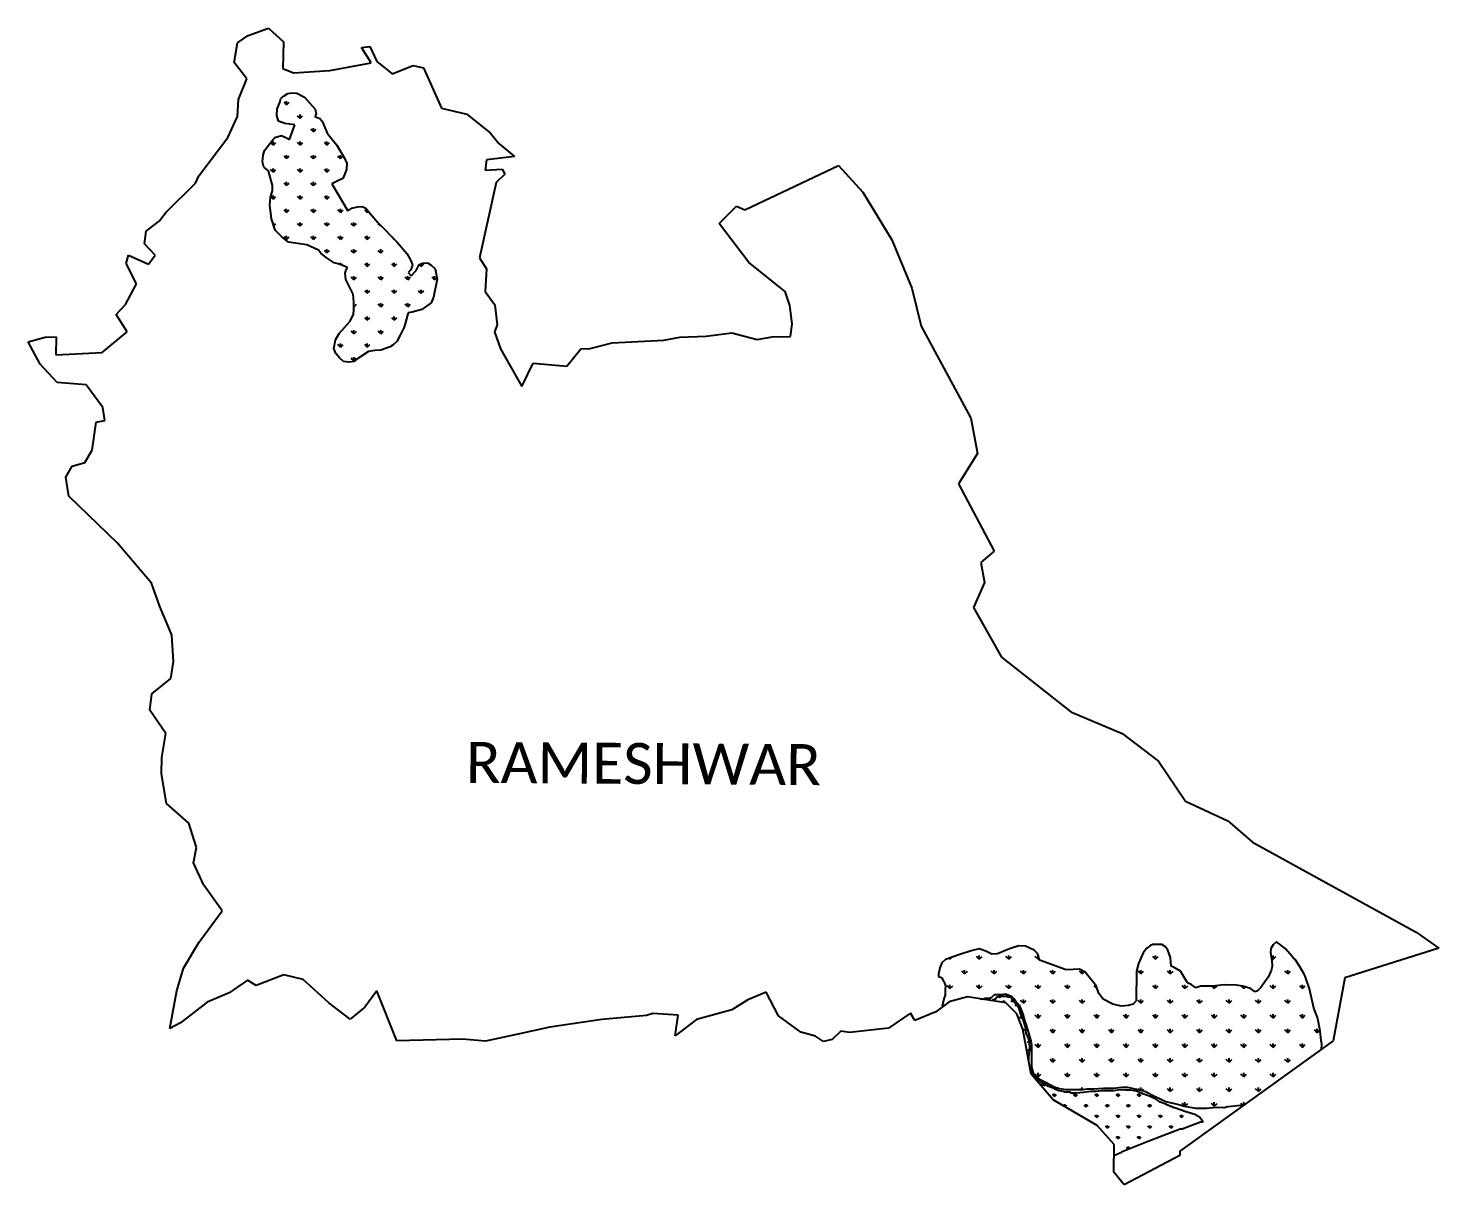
# Model space of a CAD drawing. Header units: metres. Extents: x 319749 to 325959, y 1825850 to 1830940.
import ezdxf

# ---------------------------------------------------------------- set-up
doc = ezdxf.new("R2010")
doc.units = ezdxf.units.M
doc.layers.add('MANGROOVES', color=112, linetype='Continuous')
doc.layers.add('VILLAGE NAME', color=250, linetype='Continuous')
doc.styles.add('MtXpl_Calibri', font='calibri.ttf')

msp = doc.modelspace()

# ---------------------------------------------------------------- linework, layer by layer
at = {"color": 3}
for p, q in [((320717.4, 1830909.1), (320807.1, 1830940.5)), ((320807.1, 1830940.5), (320872.1, 1830880.8)), ((320655.4, 1830789.3), (320669.5, 1830876.6)), ((320669.5, 1830876.6), (320717.4, 1830909.1)), ((320872.1, 1830880.8), (320870, 1830762.6)), ((321216.2, 1830855.2), (321252.7, 1830859.8)), ((321258.6, 1830788.4), (321216.2, 1830855.2)), ((321252.7, 1830859.8), (321284.1, 1830794.7)), ((321284.1, 1830794.7), (321351.4, 1830739.5)), ((320711.9, 1830717.2), (320655.4, 1830789.3)), ((320870, 1830762.6), (320916.4, 1830743.5)), ((320916.4, 1830743.5), (321076.2, 1830754.3)), ((321076.2, 1830754.3), (321258.6, 1830788.4)), ((321351.4, 1830739.5), (321442.8, 1830777.1)), ((321442.8, 1830777.1), (321489.7, 1830765.5)), ((321489.7, 1830765.5), (321568.3, 1830588.2)), ((320674.4, 1830627.2), (320711.9, 1830717.2)), ((320670.2, 1830551.5), (320674.4, 1830627.2)), ((320627.2, 1830459.3), (320670.2, 1830551.5)), ((321568.3, 1830588.2), (321679.4, 1830561.9)), ((321679.4, 1830561.9), (321784.1, 1830478.1)), ((320499.8, 1830290.3), (320627.2, 1830459.3)), ((321784.1, 1830478.1), (321821.2, 1830432.9)), ((321821.2, 1830432.9), (321890, 1830376.3)), ((321766.8, 1830361.2), (321760.7, 1830316.3)), ((321890, 1830376.3), (321766.8, 1830361.2)), ((321760.7, 1830316.3), (321834.7, 1830320)), ((321846.7, 1830298.1), (321809.5, 1830261.8)), ((321834.7, 1830320), (321846.7, 1830298.1)), ((322903.6, 1830141.5), (323316, 1830336)), ((323316, 1830336), (323423.2, 1830219.3)), ((320355, 1830129.8), (320486, 1830258.7)), ((320486, 1830258.7), (320499.8, 1830290.3)), ((321809.5, 1830261.8), (321736.2, 1829929.4)), ((323423.2, 1830219.3), (323551.3, 1830009.2)), ((320324.8, 1830090.7), (320355, 1830129.8)), ((322791.2, 1830081.1), (322867.5, 1830157)), ((322867.5, 1830157), (322903.6, 1830141.5)), ((320260.2, 1829990.8), (320267.4, 1830046.9)), ((320267.4, 1830046.9), (320324.8, 1830090.7)), ((322921.1, 1829909), (322791.2, 1830081.1)), ((320307.1, 1829942.1), (320260.2, 1829990.8)), ((323551.3, 1830009.2), (323638.9, 1829797.1)), ((320179.9, 1829904.9), (320190, 1829942.3)), ((320190, 1829942.3), (320278.1, 1829902.1)), ((320278.1, 1829902.1), (320307.1, 1829942.1)), ((321736.2, 1829929.4), (321766.5, 1829881.3)), ((320225.4, 1829814.9), (320179.9, 1829904.9)), ((321766.5, 1829881.3), (321760.2, 1829782.3)), ((323080.8, 1829781.7), (322921.1, 1829909)), ((320177.4, 1829724.7), (320225.4, 1829814.9)), ((323638.9, 1829797.1), (323679.5, 1829629.5)), ((321760.2, 1829782.3), (321803.6, 1829723.4)), ((323101.8, 1829720), (323080.8, 1829781.7)), ((320136.1, 1829681.1), (320177.4, 1829724.7)), ((320184.6, 1829603.7), (320136.1, 1829681.1)), ((321803.6, 1829723.4), (321813.5, 1829634.3)), ((323112.3, 1829638.8), (323101.8, 1829720)), ((321813.5, 1829634.3), (321801.1, 1829603.8)), ((323104.9, 1829583.8), (323112.3, 1829638.8)), ((323679.5, 1829629.5), (323898.3, 1829224.6)), ((319748.9, 1829559.5), (319823.2, 1829581.1)), ((319802, 1829462.2), (319748.9, 1829559.5)), ((319823.2, 1829581.1), (319871.6, 1829582.1)), ((319871.6, 1829582.1), (319870.2, 1829503.2)), ((320074.8, 1829512.9), (320184.6, 1829603.7)), ((321801.1, 1829603.8), (321828.5, 1829529)), ((322222.7, 1829530.6), (322319.3, 1829555.4)), ((322319.3, 1829555.4), (322546.9, 1829567.9)), ((322546.9, 1829567.9), (322617.4, 1829580.6)), ((322617.4, 1829580.6), (322733.8, 1829585)), ((322733.8, 1829585), (322846.7, 1829600.3)), ((322846.7, 1829600.3), (322958.4, 1829570.5)), ((322958.4, 1829570.5), (323023.3, 1829581.9)), ((323023.3, 1829581.9), (323104.9, 1829583.8)), ((319870.2, 1829503.2), (320074.8, 1829512.9)), ((321828.5, 1829529), (321922.3, 1829363.1)), ((322120.4, 1829452.7), (322181.1, 1829529.2)), ((322181.1, 1829529.2), (322222.7, 1829530.6)), ((319875.7, 1829381.2), (319802, 1829462.2)), ((321922.3, 1829363.1), (321971.3, 1829466.2)), ((321971.3, 1829466.2), (322120.4, 1829452.7)), ((320004.4, 1829371), (319875.7, 1829381.2)), ((320078, 1829271.2), (320004.4, 1829371)), ((320086.6, 1829213.3), (320078, 1829271.2)), ((320029.7, 1829084.1), (320048.1, 1829206.8)), ((320048.1, 1829206.8), (320086.6, 1829213.3)), ((323898.3, 1829224.6), (323928.4, 1829068.4)), ((319998.2, 1829029.4), (320029.7, 1829084.1)), ((323928.4, 1829068.4), (323843.5, 1828934.8)), ((319914.1, 1828964.3), (319942.3, 1829012.5)), ((319942.3, 1829012.5), (319998.2, 1829029.4)), ((319927.1, 1828880.9), (319914.1, 1828964.3)), ((323843.5, 1828934.8), (324000.6, 1828639.2)), ((320142.5, 1828674.3), (319927.1, 1828880.9)), ((320291.7, 1828497.6), (320142.5, 1828674.3)), ((324000.6, 1828639.2), (323943.1, 1828589.4)), ((323943.1, 1828589.4), (323959.2, 1828501.2)), ((320328.1, 1828395.6), (320291.7, 1828497.6)), ((323959.2, 1828501.2), (323909.7, 1828391.4)), ((320360.2, 1828318.8), (320328.1, 1828395.6)), ((323909.7, 1828391.4), (324034, 1828172.4)), ((320381.2, 1828268.9), (320360.2, 1828318.8)), ((320388.6, 1828153.1), (320381.2, 1828268.9)), ((320376.5, 1828077.9), (320388.6, 1828153.1)), ((324034, 1828172.4), (324338.3, 1827931.7)), ((320292.5, 1828011.4), (320376.5, 1828077.9)), ((320283.9, 1827939.7), (320292.5, 1828011.4)), ((320354.9, 1827836.9), (320283.9, 1827939.7)), ((324338.3, 1827931.7), (324564, 1827835.8)), ((320337.7, 1827730.9), (320354.9, 1827836.9)), ((324564, 1827835.8), (324724.3, 1827714.4)), ((320336, 1827659), (320337.7, 1827730.9)), ((324724.3, 1827714.4), (324843.7, 1827539.1)), ((320358, 1827528.1), (320336, 1827659)), ((320455.5, 1827441.1), (320358, 1827528.1)), ((324843.7, 1827539.1), (325029.2, 1827452)), ((320489, 1827334.9), (320455.5, 1827441.1)), ((325029.2, 1827452), (325138.2, 1827357.5)), ((320476.7, 1827267.2), (320489, 1827334.9)), ((325138.2, 1827357.5), (325858.2, 1826961.5)), ((320521.5, 1827169.4), (320476.7, 1827267.2)), ((320602.2, 1827056.1), (320521.5, 1827169.4)), ((320500, 1826916.3), (320602.2, 1827056.1)), ((325858.2, 1826961.5), (325958.5, 1826892.2)), ((320432.9, 1826804.2), (320500, 1826916.3)), ((325958.5, 1826892.2), (325544.2, 1826760.8)), ((320403.2, 1826704), (320432.9, 1826804.2)), ((320874.6, 1826774.8), (320752.4, 1826727.8)), ((320959.7, 1826753.3), (320874.6, 1826774.8)), ((321071.8, 1826650.8), (320959.7, 1826753.3)), ((325544.2, 1826760.8), (325493.8, 1826483.6)), ((320372.1, 1826537.6), (320403.2, 1826704)), ((320633.3, 1826694.3), (320536.7, 1826654.3)), ((320714.7, 1826750.3), (320633.3, 1826694.3)), ((320752.4, 1826727.8), (320714.7, 1826750.3)), ((321283.1, 1826703.7), (321230.3, 1826632)), ((321372.3, 1826483.3), (321283.1, 1826703.7)), ((322997.8, 1826697.3), (322916.6, 1826664.7)), ((323052.2, 1826594.2), (322997.8, 1826697.3)), ((320536.7, 1826654.3), (320419.2, 1826563.4)), ((321166.5, 1826578.7), (321071.8, 1826650.8)), ((321230.3, 1826632), (321166.5, 1826578.7)), ((322916.6, 1826664.7), (322845.7, 1826620.3)), ((323802.5, 1826655.7), (323744.8, 1826611.4)), ((323884.3, 1826677.2), (323802.5, 1826655.7)), ((324053.1, 1826651.1), (323884.3, 1826677.2)), ((324101.5, 1826602.9), (324053.1, 1826651.1)), ((322273.5, 1826577.9), (322044.6, 1826544)), ((322470.8, 1826595.9), (322273.5, 1826577.9)), ((322499.2, 1826604.7), (322470.8, 1826595.9)), ((322610, 1826596.4), (322499.2, 1826604.7)), ((322596.8, 1826505.5), (322610, 1826596.4)), ((322691.3, 1826577), (322596.8, 1826505.5)), ((322845.7, 1826620.3), (322691.3, 1826577)), ((323150, 1826521.3), (323052.2, 1826594.2)), ((323632.9, 1826605.5), (323536.7, 1826539.6)), ((323652, 1826573.3), (323632.9, 1826605.5)), ((323744.8, 1826611.4), (323652, 1826573.3)), ((324127.3, 1826534.6), (324101.5, 1826602.9)), ((320419.2, 1826563.4), (320372.1, 1826537.6)), ((321897.9, 1826511.9), (321761.3, 1826481.9)), ((322044.6, 1826544), (321897.9, 1826511.9)), ((323214.9, 1826504.7), (323150, 1826521.3)), ((323325.7, 1826527), (323288, 1826489.7)), ((323363.8, 1826520.6), (323325.7, 1826527)), ((323536.7, 1826539.6), (323363.8, 1826520.6)), ((324164.7, 1826337.6), (324127.3, 1826534.6)), ((321660.7, 1826490.4), (321372.3, 1826483.3)), ((321761.3, 1826481.9), (321660.7, 1826490.4)), ((323250, 1826480.2), (323214.9, 1826504.7)), ((323288, 1826489.7), (323250, 1826480.2)), ((325493.8, 1826483.6), (324818.6, 1825998.5)), ((324261.5, 1826224.4), (324164.7, 1826337.6)), ((324454.5, 1826111.4), (324261.5, 1826224.4)), ((324529.3, 1826027.9), (324454.5, 1826111.4)), ((324527.9, 1825905.5), (324529.3, 1826027.9)), ((324819.1, 1825979.8), (324572.8, 1825850.2)), ((324818.6, 1825998.5), (324819.1, 1825979.8)), ((324572.8, 1825850.2), (324527.9, 1825905.5))]:
    msp.add_line(p, q, dxfattribs=at)
at = {"layer": 'MANGROOVES'}
for p, q in [((320844.1, 1830586.2), (320855.9, 1830614)), ((320855.9, 1830614), (320861, 1830630.6)), ((320861, 1830630.6), (320874.9, 1830642.9)), ((320874.9, 1830642.9), (320891.2, 1830653.2)), ((320891.2, 1830653.2), (320908.8, 1830655.6)), ((320908.8, 1830655.6), (320930.9, 1830654.9)), ((320930.9, 1830654.9), (320965.3, 1830636.8)), ((320965.3, 1830636.8), (320988.2, 1830610)), ((320988.2, 1830610), (321011.7, 1830584)), ((320843.3, 1830555.7), (320844.1, 1830586.2)), ((320850, 1830531.2), (320843.3, 1830555.7)), ((321016.4, 1830563.1), (321011, 1830552.2)), ((321011, 1830552.2), (321032.5, 1830542.9)), ((321011.7, 1830584), (321016.4, 1830563.1)), ((321032.5, 1830542.9), (321043.6, 1830531.9)), ((320878.9, 1830520.8), (320850, 1830531.2)), ((320922.4, 1830514.9), (320878.9, 1830520.8)), ((320899.7, 1830450.6), (320922.4, 1830514.9)), ((321043.6, 1830531.9), (321065.3, 1830478.1)), ((320788.4, 1830402.9), (320817.7, 1830440.4)), ((320817.7, 1830440.4), (320834.6, 1830459.8)), ((320834.6, 1830459.8), (320863.4, 1830468.2)), ((320863.4, 1830468.2), (320886, 1830457.6)), ((320886, 1830457.6), (320899.7, 1830450.6)), ((321065.3, 1830478.1), (321106.8, 1830425.8)), ((321106.8, 1830425.8), (321141.4, 1830368.8)), ((320780.6, 1830351.7), (320782.9, 1830381.1)), ((320782.9, 1830381.1), (320788.4, 1830402.9)), ((321141.4, 1830368.8), (321150.9, 1830345)), ((320786.5, 1830329.5), (320780.6, 1830351.7)), ((320806.7, 1830312.8), (320786.5, 1830329.5)), ((320824.2, 1830247.7), (320806.7, 1830312.8)), ((321142.6, 1830299.3), (321134.1, 1830279.5)), ((321149.9, 1830319.6), (321142.6, 1830299.3)), ((321150.9, 1830345), (321149.9, 1830319.6)), ((320823.8, 1830224.6), (320824.2, 1830247.7)), ((321112.1, 1830268.3), (321086.1, 1830255.6)), ((321086.1, 1830255.6), (321156.1, 1830137.2)), ((321134.1, 1830279.5), (321112.1, 1830268.3)), ((320812.8, 1830161.4), (320815.4, 1830196.2)), ((320815.4, 1830196.2), (320823.8, 1830224.6)), ((320820.2, 1830102), (320812.8, 1830161.4)), ((321156.1, 1830137.2), (321174.2, 1830148.5)), ((321174.2, 1830148.5), (321197.9, 1830154.4)), ((321197.9, 1830154.4), (321219.3, 1830155.4)), ((321219.3, 1830155.4), (321234.5, 1830149.2)), ((321234.5, 1830149.2), (321246.3, 1830134.1)), ((321246.3, 1830134.1), (321287.6, 1830084.9)), ((320836.4, 1830051.6), (320820.2, 1830102)), ((320865.9, 1830022.5), (320836.4, 1830051.6)), ((321287.6, 1830084.9), (321373.1, 1829999.1)), ((320894.5, 1829999.1), (320865.9, 1830022.5)), ((320975.2, 1829986.5), (320894.5, 1829999.1)), ((321026.4, 1829963.4), (320975.2, 1829986.5)), ((321373.1, 1829999.1), (321415.5, 1829949.2)), ((321036.8, 1829950.4), (321026.4, 1829963.4)), ((321060.2, 1829931.1), (321036.8, 1829950.4)), ((321095.9, 1829908.6), (321060.2, 1829931.1)), ((321415.5, 1829949.2), (321432.8, 1829918.3)), ((321117.2, 1829901.6), (321095.9, 1829908.6)), ((321154.8, 1829886.8), (321117.2, 1829901.6)), ((321143.9, 1829861.7), (321148.8, 1829877.2)), ((321147.7, 1829833.9), (321143.9, 1829861.7)), ((321148.8, 1829877.2), (321154.8, 1829886.8)), ((321433.7, 1829877.4), (321420.9, 1829864.6)), ((321420.9, 1829864.6), (321435, 1829850)), ((321432.8, 1829918.3), (321440.5, 1829897.7)), ((321440.5, 1829897.7), (321433.7, 1829877.4)), ((321435, 1829850), (321456.1, 1829874.7)), ((321456.1, 1829874.7), (321469.8, 1829900.2)), ((321469.8, 1829900.2), (321484.1, 1829907)), ((321484.1, 1829907), (321505.9, 1829908.3)), ((321505.9, 1829908.3), (321522.1, 1829898)), ((321522.1, 1829898), (321540.5, 1829881.6)), ((321540.5, 1829881.6), (321549.6, 1829836.4)), ((321178.7, 1829770.6), (321147.7, 1829833.9)), ((321549.6, 1829836.4), (321533.4, 1829756.3)), ((321182, 1829735.1), (321178.7, 1829770.6)), ((321181.7, 1829703.1), (321182, 1829735.1)), ((321533.4, 1829756.3), (321522.8, 1829731.8)), ((321164.3, 1829650.4), (321180.5, 1829681)), ((321180.5, 1829681), (321181.7, 1829703.1)), ((321421.5, 1829687.2), (321403.4, 1829624)), ((321438.8, 1829690.4), (321421.5, 1829687.2)), ((321482.1, 1829703.2), (321438.8, 1829690.4)), ((321522.8, 1829731.8), (321482.1, 1829703.2)), ((321117.3, 1829597.5), (321164.3, 1829650.4)), ((321403.4, 1829624), (321385.8, 1829589.6)), ((321094.9, 1829530.9), (321102, 1829568.7)), ((321102, 1829568.7), (321117.3, 1829597.5)), ((321356.5, 1829548.9), (321341.7, 1829538.6)), ((321371.6, 1829561.7), (321356.5, 1829548.9)), ((321385.8, 1829589.6), (321371.6, 1829561.7)), ((321102.5, 1829508.4), (321094.9, 1829530.9)), ((321119.7, 1829489.3), (321102.5, 1829508.4)), ((321136.3, 1829473.9), (321119.7, 1829489.3)), ((321199.7, 1829486.8), (321185.9, 1829473.5)), ((321247.1, 1829517.7), (321199.7, 1829486.8)), ((321274.9, 1829522.3), (321247.1, 1829517.7)), ((321301.6, 1829523.9), (321274.9, 1829522.3)), ((321341.7, 1829538.6), (321301.6, 1829523.9)), ((321160.5, 1829470.4), (321136.3, 1829473.9)), ((321185.9, 1829473.5), (321160.5, 1829470.4)), ((323900.4, 1826880.1), (323854.7, 1826865.9)), ((323935.7, 1826888), (323900.4, 1826880.1)), ((323964.8, 1826878.1), (323935.7, 1826888)), ((323990.5, 1826865.9), (323964.8, 1826878.1)), ((324068.2, 1826888.4), (324015.5, 1826867.2)), ((324109.5, 1826902.3), (324068.2, 1826888.4)), ((324139.4, 1826900.2), (324109.5, 1826902.3)), ((324176.7, 1826883), (324139.4, 1826900.2)), ((324193, 1826866.5), (324176.7, 1826883)), ((324673.1, 1826891.6), (324657.2, 1826870.8)), ((324689.2, 1826903.4), (324673.1, 1826891.6)), ((324699.8, 1826907.4), (324689.2, 1826903.4)), ((324738.7, 1826907.5), (324699.8, 1826907.4)), ((324755.8, 1826898), (324738.7, 1826907.5)), ((324766.1, 1826882.2), (324755.8, 1826898)), ((324777.8, 1826850), (324766.1, 1826882.2)), ((325219.5, 1826889.7), (325217.1, 1826872.5)), ((325228.9, 1826906), (325219.5, 1826889.7)), ((325244.2, 1826919.6), (325228.9, 1826906)), ((325262.1, 1826906.6), (325244.2, 1826919.6)), ((325282.2, 1826890.3), (325262.1, 1826906.6)), ((325314.1, 1826853.7), (325282.2, 1826890.3)), ((323771.3, 1826826.9), (323762.5, 1826805.3)), ((323786.7, 1826841.4), (323771.3, 1826826.9)), ((323816.3, 1826852), (323786.7, 1826841.4)), ((323854.7, 1826865.9), (323816.3, 1826852)), ((324015.5, 1826867.2), (323990.5, 1826865.9)), ((324200.6, 1826838.7), (324193, 1826866.5)), ((324318.2, 1826796.6), (324200.6, 1826838.7)), ((324637, 1826823.5), (324628.1, 1826790.6)), ((324646.5, 1826846.9), (324637, 1826823.5)), ((324657.2, 1826870.8), (324646.5, 1826846.9)), ((324780.2, 1826812.8), (324777.8, 1826850)), ((325217.1, 1826872.5), (325223.9, 1826838.1)), ((325223.9, 1826838.1), (325224.8, 1826810.4)), ((325318.1, 1826849.7), (325314.1, 1826853.7)), ((325326.1, 1826841.5), (325318.1, 1826849.7)), ((325346, 1826813.1), (325326.1, 1826841.5)), ((323762.5, 1826805.3), (323755.5, 1826777.4)), ((323755.5, 1826777.4), (323755.8, 1826766.7)), ((323755.8, 1826766.7), (323769.2, 1826762.1)), ((323769.2, 1826762.1), (323777.4, 1826749.6)), ((324348.9, 1826797.8), (324318.2, 1826796.6)), ((324376.2, 1826799.1), (324348.9, 1826797.8)), ((324401.2, 1826785.4), (324376.2, 1826799.1)), ((324449.5, 1826726.2), (324401.2, 1826785.4)), ((324628.1, 1826790.6), (324626.6, 1826659.3)), ((324793.2, 1826807.1), (324780.2, 1826812.8)), ((324821.5, 1826790.4), (324793.2, 1826807.1)), ((324852.2, 1826739.3), (324821.5, 1826790.4)), ((325206.8, 1826764.2), (325175.3, 1826718)), ((325220.9, 1826794), (325206.8, 1826764.2)), ((325224.8, 1826810.4), (325220.9, 1826794)), ((325365.9, 1826776.7), (325346, 1826813.1)), ((325369.8, 1826768.6), (325365.9, 1826776.7)), ((325389.5, 1826712), (325369.8, 1826768.6)), ((323777.4, 1826749.6), (323780.2, 1826743.8)), ((323780.2, 1826743.8), (323781.8, 1826741.4)), ((323781.8, 1826741.4), (323787.2, 1826726)), ((323785, 1826697.1), (323784.9, 1826685)), ((323785.1, 1826705.2), (323785, 1826697.1)), ((323787.2, 1826726), (323785.1, 1826710.6)), ((323785.1, 1826710.6), (323785.1, 1826705.2)), ((324461.9, 1826692.4), (324449.5, 1826726.2)), ((324480.4, 1826666.5), (324461.9, 1826692.4)), ((324867.8, 1826731.7), (324852.2, 1826739.3)), ((324889, 1826717), (324867.8, 1826731.7)), ((324911.1, 1826723.9), (324889, 1826717)), ((324962.9, 1826724.6), (324911.1, 1826723.9)), ((325013.5, 1826730.2), (324962.9, 1826724.6)), ((325066.6, 1826729.4), (325013.5, 1826730.2)), ((325096.1, 1826723.9), (325066.6, 1826729.4)), ((325128.9, 1826713.5), (325096.1, 1826723.9)), ((325150.9, 1826699.5), (325128.9, 1826713.5)), ((325161, 1826703.5), (325150.9, 1826699.5)), ((325175.3, 1826718), (325161, 1826703.5)), ((325409, 1826627.2), (325389.5, 1826712)), ((323776.6, 1826656.9), (323772.4, 1826636.8)), ((323772.4, 1826636.8), (323776.2, 1826635.5)), ((323780.8, 1826673), (323776.6, 1826656.9)), ((323784.9, 1826685), (323780.8, 1826673)), ((323939.3, 1826668.7), (323950, 1826667.5)), ((323950, 1826667.5), (323962.1, 1826671.5)), ((323962.1, 1826671.5), (323982.3, 1826671.3)), ((323982.3, 1826671.3), (323990.4, 1826675.3)), ((323994.3, 1826663.1), (323990.3, 1826660.5)), ((323990.4, 1826675.3), (323994.5, 1826679.3)), ((324006.5, 1826667.1), (323994.3, 1826663.1)), ((323994.5, 1826679.3), (324002.6, 1826687.3)), ((324002.6, 1826687.3), (324014.7, 1826687.2)), ((324010.5, 1826671.1), (324006.5, 1826667.1)), ((324026.7, 1826679), (324010.5, 1826675.1)), ((324010.5, 1826675.1), (324010.5, 1826671.1)), ((324014.7, 1826687.2), (324018.7, 1826687.1)), ((324018.7, 1826687.1), (324034.8, 1826687)), ((324030.7, 1826679), (324026.7, 1826679)), ((324034.8, 1826678.9), (324030.7, 1826679)), ((324034.8, 1826687), (324051, 1826690.9)), ((324046.9, 1826678.8), (324034.8, 1826678.9)), ((324054.9, 1826678.8), (324046.9, 1826678.8)), ((324051, 1826690.9), (324063.1, 1826686.8)), ((324075, 1826674.6), (324054.9, 1826678.8)), ((324063.1, 1826686.8), (324079.1, 1826678.6)), ((324079, 1826670.5), (324075, 1826674.6)), ((324083, 1826662.4), (324079, 1826670.5)), ((324079.1, 1826678.6), (324091.1, 1826666.4)), ((324095, 1826646.2), (324083, 1826662.4)), ((324091.1, 1826666.4), (324103.1, 1826650.1)), ((324110.9, 1826625.9), (324095, 1826646.2)), ((324103.1, 1826650.1), (324107, 1826642)), ((324107, 1826642), (324111.1, 1826642)), ((324111.1, 1826642), (324115, 1826629.9)), ((324115, 1826629.9), (324126.8, 1826601.6)), ((324524.3, 1826645.6), (324480.4, 1826666.5)), ((324560.5, 1826636.3), (324524.3, 1826645.6)), ((324592, 1826639), (324560.5, 1826636.3)), ((324612.6, 1826644.8), (324592, 1826639)), ((324626.6, 1826659.3), (324612.6, 1826644.8)), ((324118.8, 1826601.6), (324110.9, 1826625.9)), ((324130.6, 1826573.3), (324118.8, 1826601.6)), ((324126.8, 1826601.6), (324134.7, 1826573.3)), ((324138.5, 1826545), (324130.6, 1826573.3)), ((324134.7, 1826573.3), (324142.6, 1826553)), ((325424.7, 1826586.7), (325409, 1826627.2)), ((325428.6, 1826566.5), (325424.7, 1826586.7)), ((324142.3, 1826516.8), (324138.5, 1826545)), ((324154.1, 1826492.5), (324142.3, 1826516.8)), ((324142.6, 1826553), (324154.3, 1826512.6)), ((324154.3, 1826512.6), (324162.1, 1826484.3)), ((325436.3, 1826526.1), (325428.6, 1826566.5)), ((325440, 1826485.8), (325436.3, 1826526.1)), ((324153.5, 1826411.8), (324157.8, 1826444.1)), ((324157.9, 1826460.2), (324154.1, 1826492.5)), ((324157.8, 1826444.1), (324157.9, 1826460.2)), ((324162.1, 1826484.3), (324166, 1826464.2)), ((324165.8, 1826444), (324165.7, 1826423.8)), ((324166, 1826464.2), (324165.8, 1826444)), ((325443.9, 1826469.6), (325440, 1826485.8)), ((325441.8, 1826446.2), (325443.9, 1826469.6)), ((324153.3, 1826395.7), (324153.5, 1826411.8)), ((324157.2, 1826375.5), (324153.3, 1826395.7)), ((324165.4, 1826391.6), (324165.2, 1826367.4)), ((324165.7, 1826423.8), (324165.4, 1826391.6)), ((324161.1, 1826355.3), (324157.2, 1826375.5)), ((324169, 1826335.1), (324161.1, 1826355.3)), ((324165.2, 1826367.4), (324173.1, 1826343.1)), ((324189, 1826318.8), (324169, 1826335.1)), ((324173.1, 1826343.1), (324185, 1826326.9)), ((324185, 1826326.9), (324201, 1826314.7)), ((324205, 1826302.6), (324189, 1826318.8)), ((324201, 1826314.7), (324233.2, 1826298.3)), ((324241.1, 1826282.1), (324205, 1826302.6)), ((324233.2, 1826298.3), (324265.3, 1826281.9)), ((324265.2, 1826273.8), (324241.1, 1826282.1)), ((324273.2, 1826269.7), (324265.2, 1826273.8)), ((324265.3, 1826281.9), (324289.4, 1826273.6)), ((324281.3, 1826265.6), (324273.2, 1826269.7)), ((324305.4, 1826261.4), (324281.3, 1826265.6)), ((324289.4, 1826273.6), (324317.6, 1826269.4)), ((324313.4, 1826257.3), (324305.4, 1826261.4)), ((324333.6, 1826257.1), (324313.4, 1826257.3)), ((324317.6, 1826269.4), (324337.7, 1826269.2)), ((324341.6, 1826253), (324333.6, 1826257.1)), ((324337.7, 1826269.2), (324349.8, 1826269.1)), ((324349.8, 1826269.1), (324361.9, 1826269)), ((324394.1, 1826256.6), (324361.8, 1826252.9)), ((324361.9, 1826269), (324374, 1826268.9)), ((324374, 1826268.9), (324382.1, 1826268.8)), ((324382.1, 1826268.8), (324410.3, 1826272.6)), ((324426.3, 1826260.4), (324394.1, 1826256.6)), ((324410.3, 1826272.6), (324418.4, 1826272.6)), ((324418.4, 1826272.6), (324438.5, 1826272.4)), ((324450.5, 1826260.2), (324426.3, 1826260.4)), ((324438.5, 1826272.4), (324482.9, 1826276)), ((324470.7, 1826264.1), (324450.5, 1826260.2)), ((324494.9, 1826263.9), (324470.7, 1826264.1)), ((324482.9, 1826276), (324527.2, 1826275.7)), ((324527.1, 1826263.6), (324494.9, 1826263.9)), ((324555.4, 1826267.4), (324527.1, 1826263.6)), ((324527.2, 1826275.7), (324563.6, 1826279.4)), ((324579.6, 1826267.2), (324555.4, 1826267.4)), ((324563.6, 1826279.4), (324587.7, 1826279.2)), ((324599.7, 1826267), (324579.6, 1826267.2)), ((324587.7, 1826279.2), (324628, 1826270.8)), ((324627.9, 1826262.7), (324599.7, 1826267)), ((324644, 1826254.5), (324627.9, 1826262.7)), ((324628, 1826270.8), (324664.2, 1826262.4)), ((324664.2, 1826262.4), (324712.4, 1826237.9)), ((324345.6, 1826253), (324341.6, 1826253)), ((324361.8, 1826252.9), (324345.6, 1826253)), ((324648, 1826254.5), (324644, 1826254.5)), ((324656, 1826250.4), (324648, 1826254.5)), ((324688.2, 1826238.1), (324656, 1826250.4)), ((324716.3, 1826225.7), (324688.2, 1826238.1)), ((324712.4, 1826237.9), (324756.5, 1826217.3)), ((324732.3, 1826213.5), (324716.3, 1826225.7)), ((324756.4, 1826205.2), (324732.3, 1826213.5)), ((324764.5, 1826201.1), (324756.4, 1826205.2)), ((324756.5, 1826217.3), (324768.6, 1826213.2)), ((324784.5, 1826192.9), (324764.5, 1826201.1)), ((324768.6, 1826213.2), (324788.7, 1826209)), ((324788.7, 1826209), (324824.9, 1826200.6)), ((324824.9, 1826200.6), (324837, 1826196.5)), ((324837, 1826196.5), (324889.3, 1826188)), ((325014.3, 1826191), (325030.5, 1826194.9)), ((325030.5, 1826194.9), (325101.5, 1826201.8)), ((324792.6, 1826188.8), (324784.5, 1826192.9)), ((324796.6, 1826188.8), (324792.6, 1826188.8)), ((324840.8, 1826172.3), (324796.6, 1826188.8)), ((324885, 1826159.8), (324840.8, 1826172.3)), ((324905.1, 1826147.5), (324885, 1826159.8)), ((324889.3, 1826188), (324937.7, 1826187.6)), ((324921.1, 1826127.3), (324905.1, 1826147.5)), ((324937.7, 1826187.6), (324978, 1826191.3)), ((324978, 1826191.3), (325010.3, 1826191)), ((325010.3, 1826191), (325014.3, 1826191)), ((324674.4, 1826040.6), (324820, 1826095.8)), ((324820, 1826095.8), (324828.1, 1826095.8)), ((324828.1, 1826095.8), (324909, 1826127.4)), ((324909, 1826127.4), (324921.1, 1826127.3)), ((324565.2, 1825997.2), (324674.4, 1826040.6)), ((324528.7, 1825979.8), (324561.2, 1825993.2)), ((324561.2, 1825993.2), (324565.2, 1825997.2))]:
    msp.add_line(p, q, dxfattribs=at)
at = {"layer": 'MANGROOVES', "linetype": 'Continuous'}
for p, q in [((320886.1, 1830603.7), (320875, 1830614.8)), ((320886.1, 1830603.7), (320886.1, 1830619.4)), ((320886.1, 1830603.7), (320897.2, 1830614.8)), ((320945.4, 1830544.4), (320934.3, 1830555.5)), ((320945.4, 1830544.4), (320945.4, 1830560.1)), ((320945.4, 1830544.4), (320956.5, 1830555.5)), ((321004.6, 1830485.1), (320993.5, 1830496.2)), ((321004.6, 1830485.1), (321004.6, 1830500.8)), ((321004.6, 1830485.1), (321015.8, 1830496.2)), ((320826.8, 1830425.8), (320815.7, 1830437)), ((320826.8, 1830425.8), (320826.8, 1830441.6)), ((320826.8, 1830425.8), (320837.9, 1830437)), ((320945.4, 1830425.8), (320934.3, 1830437)), ((320945.4, 1830425.8), (320945.4, 1830441.6)), ((320945.4, 1830425.8), (320956.5, 1830437)), ((321063.9, 1830425.8), (321052.8, 1830437)), ((321063.9, 1830425.8), (321063.9, 1830441.6)), ((321063.9, 1830425.8), (321075, 1830437)), ((320886.1, 1830366.6), (320875, 1830377.7)), ((320886.1, 1830366.6), (320886.1, 1830382.3)), ((320886.1, 1830366.6), (320897.2, 1830377.7)), ((321004.6, 1830366.6), (320993.5, 1830377.7)), ((321004.6, 1830366.6), (321004.6, 1830382.3)), ((321004.6, 1830366.6), (321015.8, 1830377.7)), ((321123.2, 1830366.6), (321112.1, 1830377.7)), ((321123.2, 1830366.6), (321123.2, 1830382.3)), ((321123.2, 1830366.6), (321134.3, 1830377.7)), ((320826.8, 1830307.3), (320815.7, 1830318.4)), ((320826.8, 1830307.3), (320826.8, 1830323)), ((320826.8, 1830307.3), (320837.9, 1830318.4)), ((320945.4, 1830307.3), (320934.3, 1830318.4)), ((320945.4, 1830307.3), (320945.4, 1830323)), ((320945.4, 1830307.3), (320956.5, 1830318.4)), ((321063.9, 1830307.3), (321052.8, 1830318.4)), ((321063.9, 1830307.3), (321063.9, 1830323)), ((321063.9, 1830307.3), (321075, 1830318.4)), ((320886.1, 1830248), (320875, 1830259.2)), ((320886.1, 1830248), (320886.1, 1830263.8)), ((320886.1, 1830248), (320897.2, 1830259.2)), ((321004.6, 1830248), (320993.5, 1830259.2)), ((321004.6, 1830248), (321004.6, 1830263.8)), ((321004.6, 1830248), (321015.8, 1830259.2)), ((320826.8, 1830188.8), (320816.3, 1830199.3)), ((320826.8, 1830188.8), (320826.8, 1830204.5)), ((320826.8, 1830188.8), (320837.9, 1830199.9)), ((320945.4, 1830188.8), (320934.3, 1830199.9)), ((320945.4, 1830188.8), (320945.4, 1830204.5)), ((320945.4, 1830188.8), (320956.5, 1830199.9)), ((321063.9, 1830188.8), (321052.8, 1830199.9)), ((321063.9, 1830188.8), (321063.9, 1830204.5)), ((321063.9, 1830188.8), (321075, 1830199.9)), ((320886.1, 1830129.5), (320875, 1830140.6)), ((320886.1, 1830129.5), (320886.1, 1830145.2)), ((320886.1, 1830129.5), (320897.2, 1830140.6)), ((321004.6, 1830129.5), (320993.5, 1830140.6)), ((321004.6, 1830129.5), (321004.6, 1830145.2)), ((321004.6, 1830129.5), (321015.8, 1830140.6)), ((321123.2, 1830129.5), (321112.1, 1830140.6)), ((321123.2, 1830129.5), (321123.2, 1830145.2)), ((321123.2, 1830129.5), (321134.3, 1830140.6)), ((321241.7, 1830129.5), (321230.6, 1830140.6)), ((321241.7, 1830129.5), (321241.7, 1830140)), ((321241.7, 1830129.5), (321246.3, 1830134.1)), ((320826.8, 1830081.4), (320826.8, 1830085.9)), ((320829.5, 1830072.9), (320837.9, 1830081.3)), ((320945.4, 1830070.2), (320934.3, 1830081.3)), ((320945.4, 1830070.2), (320945.4, 1830085.9)), ((320945.4, 1830070.2), (320956.5, 1830081.3)), ((321063.9, 1830070.2), (321052.8, 1830081.3)), ((321063.9, 1830070.2), (321063.9, 1830085.9)), ((321063.9, 1830070.2), (321075, 1830081.3)), ((321182.5, 1830070.2), (321171.3, 1830081.3)), ((321182.5, 1830070.2), (321182.5, 1830085.9)), ((321182.5, 1830070.2), (321193.6, 1830081.3)), ((321301, 1830070.2), (321289.9, 1830081.3)), ((321301, 1830070.2), (321301, 1830071.5)), ((321301, 1830070.2), (321301.6, 1830070.8)), ((320886.1, 1830011), (320875, 1830022.1)), ((320886.1, 1830011), (320886.1, 1830026.7)), ((320886.1, 1830011), (320897.2, 1830022.1)), ((321004.6, 1830011), (320993.5, 1830022.1)), ((321004.6, 1830011), (321004.6, 1830026.7)), ((321004.6, 1830011), (321015.8, 1830022.1)), ((321123.2, 1830011), (321112.1, 1830022.1)), ((321123.2, 1830011), (321123.2, 1830026.7)), ((321123.2, 1830011), (321134.3, 1830022.1)), ((321241.7, 1830011), (321230.6, 1830022.1)), ((321241.7, 1830011), (321241.7, 1830026.7)), ((321241.7, 1830011), (321252.8, 1830022.1)), ((321360.3, 1830011), (321349.1, 1830022.1)), ((321360.3, 1830011), (321360.3, 1830012)), ((321360.3, 1830011), (321360.8, 1830011.5)), ((321063.9, 1829951.7), (321052.8, 1829962.8)), ((321063.9, 1829951.7), (321063.9, 1829967.4)), ((321063.9, 1829951.7), (321075, 1829962.8)), ((321182.5, 1829951.7), (321171.3, 1829962.8)), ((321182.5, 1829951.7), (321182.5, 1829967.4)), ((321182.5, 1829951.7), (321193.6, 1829962.8)), ((321301, 1829951.7), (321289.9, 1829962.8)), ((321301, 1829951.7), (321301, 1829967.4)), ((321301, 1829951.7), (321312.1, 1829962.8)), ((321112.5, 1829903.2), (321112.1, 1829903.5)), ((321123.2, 1829899.2), (321123.2, 1829908.1)), ((321128.1, 1829897.3), (321134.3, 1829903.5)), ((321241.7, 1829892.4), (321230.6, 1829903.5)), ((321241.7, 1829892.4), (321241.7, 1829908.1)), ((321241.7, 1829892.4), (321252.8, 1829903.5)), ((321360.3, 1829892.4), (321349.1, 1829903.5)), ((321360.3, 1829892.4), (321360.3, 1829908.1)), ((321360.3, 1829892.4), (321371.4, 1829903.5)), ((321478.8, 1829892.4), (321470.6, 1829900.6)), ((321478.8, 1829892.4), (321478.8, 1829904.5)), ((321478.8, 1829892.4), (321489.9, 1829903.5)), ((321182.5, 1829833.2), (321171.3, 1829844.3)), ((321182.5, 1829833.2), (321182.5, 1829848.9)), ((321182.5, 1829833.2), (321193.6, 1829844.3)), ((321301, 1829833.2), (321289.9, 1829844.3)), ((321301, 1829833.2), (321301, 1829848.9)), ((321301, 1829833.2), (321312.1, 1829844.3)), ((321419.5, 1829833.2), (321408.4, 1829844.3)), ((321419.5, 1829833.2), (321419.5, 1829848.9)), ((321419.5, 1829833.2), (321430.6, 1829844.3)), ((321538.1, 1829833.2), (321527, 1829844.3)), ((321538.1, 1829833.2), (321538.1, 1829848.9)), ((321538.1, 1829833.2), (321548.2, 1829843.3)), ((321241.7, 1829773.9), (321230.6, 1829785)), ((321241.7, 1829773.9), (321241.7, 1829789.6)), ((321241.7, 1829773.9), (321252.8, 1829785)), ((321360.3, 1829773.9), (321349.1, 1829785)), ((321360.3, 1829773.9), (321360.3, 1829789.6)), ((321360.3, 1829773.9), (321371.4, 1829785)), ((321478.8, 1829773.9), (321467.7, 1829785)), ((321478.8, 1829773.9), (321478.8, 1829789.6)), ((321478.8, 1829773.9), (321489.9, 1829785)), ((321182.5, 1829714.6), (321181.8, 1829715.2)), ((321182.5, 1829714.6), (321182.5, 1829730.3)), ((321182.5, 1829714.6), (321193.6, 1829725.7)), ((321301, 1829714.6), (321289.9, 1829725.7)), ((321301, 1829714.6), (321301, 1829730.3)), ((321301, 1829714.6), (321312.1, 1829725.7)), ((321419.5, 1829714.6), (321408.4, 1829725.7)), ((321419.5, 1829714.6), (321419.5, 1829730.3)), ((321419.5, 1829714.6), (321430.6, 1829725.7)), ((321182.5, 1829596.1), (321182.5, 1829611.8)), ((321241.7, 1829655.3), (321230.6, 1829666.5)), ((321241.7, 1829655.3), (321241.7, 1829671.1)), ((321241.7, 1829655.3), (321252.8, 1829666.5)), ((321301, 1829596.1), (321301, 1829611.8)), ((321360.3, 1829655.3), (321349.1, 1829666.5)), ((321360.3, 1829655.3), (321360.3, 1829671.1)), ((321360.3, 1829655.3), (321371.4, 1829666.5)), ((321123.2, 1829536.8), (321112.1, 1829547.9)), ((321123.2, 1829536.8), (321123.2, 1829552.5)), ((321123.2, 1829536.8), (321134.3, 1829547.9)), ((321182.5, 1829596.1), (321171.3, 1829607.2)), ((321182.5, 1829596.1), (321193.6, 1829607.2)), ((321241.7, 1829536.8), (321230.6, 1829547.9)), ((321241.7, 1829536.8), (321241.7, 1829552.5)), ((321241.7, 1829536.8), (321252.8, 1829547.9)), ((321301, 1829596.1), (321289.9, 1829607.2)), ((321301, 1829596.1), (321312.1, 1829607.2)), ((321351.6, 1829545.5), (321349.1, 1829547.9)), ((321360.3, 1829552.1), (321360.3, 1829552.5)), ((321182.5, 1829477.5), (321171.3, 1829488.6)), ((321182.5, 1829477.5), (321182.5, 1829493.2)), ((321182.5, 1829477.5), (321193.6, 1829488.6)), ((323806.5, 1826842.7), (323802.3, 1826847)), ((323806.5, 1826842.7), (323815.4, 1826851.7)), ((323806.5, 1826842.7), (323806.5, 1826848.5)), ((323935.8, 1826842.7), (323923.7, 1826854.8)), ((323935.8, 1826842.7), (323935.8, 1826859.9)), ((323935.8, 1826842.7), (323947.9, 1826854.8)), ((324065.1, 1826842.7), (324053, 1826854.8)), ((324065.1, 1826842.7), (324065.1, 1826859.9)), ((324065.1, 1826842.7), (324077.2, 1826854.8)), ((324194.4, 1826842.7), (324182.3, 1826854.8)), ((324194.4, 1826842.7), (324194.4, 1826859.9)), ((324194.4, 1826842.7), (324198.4, 1826846.7)), ((324711.7, 1826842.7), (324699.6, 1826854.8)), ((324711.7, 1826842.7), (324711.7, 1826859.9)), ((324711.7, 1826842.7), (324723.8, 1826854.8)), ((325229, 1826842.7), (325221.5, 1826850.2)), ((325229, 1826842.7), (325229, 1826859.9)), ((325229, 1826842.7), (325241.1, 1826854.8)), ((323871.1, 1826778.1), (323859, 1826790.2)), ((323871.1, 1826778.1), (323871.1, 1826795.2)), ((323871.1, 1826778.1), (323883.3, 1826790.2)), ((324000.5, 1826778.1), (323988.3, 1826790.2)), ((324000.5, 1826778.1), (324000.5, 1826795.2)), ((324000.5, 1826778.1), (324012.6, 1826790.2)), ((324129.8, 1826778.1), (324117.6, 1826790.2)), ((324129.8, 1826778.1), (324129.8, 1826795.2)), ((324129.8, 1826778.1), (324141.9, 1826790.2)), ((324259.1, 1826778.1), (324247, 1826790.2)), ((324259.1, 1826778.1), (324259.1, 1826795.2)), ((324259.1, 1826778.1), (324271.2, 1826790.2)), ((324388.4, 1826778.1), (324376.3, 1826790.2)), ((324388.4, 1826778.1), (324388.4, 1826792.4)), ((324388.4, 1826778.1), (324397.7, 1826787.3)), ((324647, 1826778.1), (324634.9, 1826790.2)), ((324647, 1826778.1), (324647, 1826795.2)), ((324647, 1826778.1), (324659.2, 1826790.2)), ((324776.4, 1826778.1), (324764.2, 1826790.2)), ((324776.4, 1826778.1), (324776.4, 1826795.2)), ((324776.4, 1826778.1), (324788.5, 1826790.2)), ((325293.6, 1826778.1), (325281.5, 1826790.2)), ((325293.6, 1826778.1), (325293.6, 1826795.2)), ((325293.6, 1826778.1), (325305.7, 1826790.2)), ((323806.5, 1826713.4), (323794.4, 1826725.5)), ((323806.5, 1826713.4), (323806.5, 1826730.6)), ((323806.5, 1826713.4), (323818.6, 1826725.5)), ((323935.8, 1826713.4), (323923.7, 1826725.5)), ((323935.8, 1826713.4), (323935.8, 1826730.6)), ((323935.8, 1826713.4), (323947.9, 1826725.5)), ((324065.1, 1826713.4), (324053, 1826725.5)), ((324065.1, 1826713.4), (324065.1, 1826730.6)), ((324065.1, 1826713.4), (324077.2, 1826725.5)), ((324194.4, 1826713.4), (324182.3, 1826725.5)), ((324194.4, 1826713.4), (324194.4, 1826730.6)), ((324194.4, 1826713.4), (324206.6, 1826725.5)), ((324323.7, 1826713.4), (324311.6, 1826725.5)), ((324323.7, 1826713.4), (324323.7, 1826730.6)), ((324323.7, 1826713.4), (324335.9, 1826725.5)), ((324453.1, 1826713.4), (324440.9, 1826725.5)), ((324453.1, 1826713.4), (324453.1, 1826716.4)), ((324453.1, 1826713.4), (324453.9, 1826714.2)), ((324711.7, 1826713.4), (324699.6, 1826725.5)), ((324711.7, 1826713.4), (324711.7, 1826730.6)), ((324711.7, 1826713.4), (324723.8, 1826725.5)), ((324841, 1826713.4), (324828.9, 1826725.5)), ((324841, 1826713.4), (324841, 1826730.6)), ((324841, 1826713.4), (324853.1, 1826725.5)), ((324970.3, 1826713.4), (324959.2, 1826724.6)), ((324970.3, 1826713.4), (324982.4, 1826725.5)), ((324970.3, 1826713.4), (324970.3, 1826725.4)), ((325099.6, 1826713.4), (325087.6, 1826725.5)), ((325099.6, 1826713.4), (325099.6, 1826722.8)), ((325099.6, 1826713.4), (325106.7, 1826720.5)), ((325229, 1826713.4), (325216.8, 1826725.5)), ((325229, 1826713.4), (325229, 1826730.6)), ((325229, 1826713.4), (325241.1, 1826725.5)), ((325358.3, 1826713.4), (325346.1, 1826725.5)), ((325358.3, 1826713.4), (325358.3, 1826730.6)), ((325358.3, 1826713.4), (325370.4, 1826725.5)), ((324005, 1826658.5), (324004.3, 1826659.3)), ((324007.6, 1826658.1), (324007.6, 1826660.7)), ((324009.6, 1826657.8), (324011, 1826659.3)), ((324025.6, 1826673.9), (324022.2, 1826677.3)), ((324025.6, 1826673.9), (324025.6, 1826678.7)), ((324025.6, 1826673.9), (324029, 1826677.3)), ((324043.6, 1826655.9), (324040.2, 1826659.3)), ((324043.6, 1826655.9), (324043.6, 1826660.7)), ((324043.6, 1826655.9), (324046.9, 1826659.3)), ((324061.5, 1826673.9), (324058.2, 1826677.3)), ((324061.5, 1826673.9), (324061.5, 1826677.4)), ((324061.5, 1826673.9), (324064.4, 1826676.8)), ((324063.9, 1826640.4), (324064.9, 1826641.3)), ((324079.5, 1826655.9), (324076.1, 1826659.3)), ((324079.5, 1826655.9), (324079.5, 1826660.7)), ((324079.5, 1826655.9), (324082.9, 1826659.3)), ((324097.4, 1826638), (324094.1, 1826641.3)), ((324097.4, 1826638), (324097.4, 1826642.7)), ((324097.4, 1826638), (324099.7, 1826640.2)), ((324129.8, 1826648.8), (324117.6, 1826660.9)), ((324129.8, 1826648.8), (324129.8, 1826665.9)), ((324129.8, 1826648.8), (324141.9, 1826660.9)), ((324259.1, 1826648.8), (324247, 1826660.9)), ((324259.1, 1826648.8), (324259.1, 1826665.9)), ((324259.1, 1826648.8), (324271.2, 1826660.9)), ((324388.4, 1826648.8), (324376.3, 1826660.9)), ((324388.4, 1826648.8), (324388.4, 1826665.9)), ((324388.4, 1826648.8), (324400.5, 1826660.9)), ((324647, 1826648.8), (324634.9, 1826660.9)), ((324647, 1826648.8), (324647, 1826665.9)), ((324647, 1826648.8), (324659.2, 1826660.9)), ((324776.4, 1826648.8), (324764.2, 1826660.9)), ((324776.4, 1826648.8), (324776.4, 1826665.9)), ((324776.4, 1826648.8), (324788.5, 1826660.9)), ((324905.7, 1826648.8), (324893.5, 1826660.9)), ((324905.7, 1826648.8), (324905.7, 1826665.9)), ((324905.7, 1826648.8), (324917.8, 1826660.9)), ((325035, 1826648.8), (325022.9, 1826660.9)), ((325035, 1826648.8), (325035, 1826665.9)), ((325035, 1826648.8), (325047.1, 1826660.9)), ((325164.3, 1826648.8), (325152.2, 1826660.9)), ((325164.3, 1826648.8), (325164.3, 1826665.9)), ((325164.3, 1826648.8), (325176.4, 1826660.9)), ((325293.6, 1826648.8), (325281.5, 1826660.9)), ((325293.6, 1826648.8), (325293.6, 1826665.9)), ((325293.6, 1826648.8), (325305.7, 1826660.9)), ((324081.9, 1826622.4), (324082.9, 1826623.4)), ((324099.9, 1826604.5), (324100.8, 1826605.4)), ((324115.4, 1826584.1), (324112, 1826587.5)), ((324115.4, 1826584.1), (324115.4, 1826588.9)), ((324115.4, 1826584.1), (324118.8, 1826587.5)), ((324132.3, 1826567.2), (324130, 1826569.5)), ((324194.4, 1826584.1), (324182.3, 1826596.2)), ((324194.4, 1826584.1), (324194.4, 1826601.2)), ((324194.4, 1826584.1), (324206.6, 1826596.2)), ((324323.7, 1826584.1), (324311.6, 1826596.2)), ((324323.7, 1826584.1), (324323.7, 1826601.2)), ((324323.7, 1826584.1), (324335.9, 1826596.2)), ((324453.1, 1826584.1), (324440.9, 1826596.2)), ((324453.1, 1826584.1), (324453.1, 1826601.2)), ((324453.1, 1826584.1), (324465.2, 1826596.2)), ((324582.4, 1826584.1), (324570.3, 1826596.2)), ((324582.4, 1826584.1), (324582.4, 1826601.2)), ((324582.4, 1826584.1), (324594.5, 1826596.2)), ((324711.7, 1826584.1), (324699.6, 1826596.2)), ((324711.7, 1826584.1), (324711.7, 1826601.2)), ((324711.7, 1826584.1), (324723.8, 1826596.2)), ((324841, 1826584.1), (324828.9, 1826596.2)), ((324841, 1826584.1), (324841, 1826601.2)), ((324841, 1826584.1), (324853.1, 1826596.2)), ((324970.3, 1826584.1), (324958.2, 1826596.2)), ((324970.3, 1826584.1), (324970.3, 1826601.2)), ((324970.3, 1826584.1), (324982.4, 1826596.2)), ((325099.6, 1826584.1), (325087.5, 1826596.2)), ((325099.6, 1826584.1), (325099.6, 1826601.2)), ((325099.6, 1826584.1), (325111.8, 1826596.2)), ((325229, 1826584.1), (325216.8, 1826596.2)), ((325229, 1826584.1), (325229, 1826601.2)), ((325229, 1826584.1), (325241.1, 1826596.2)), ((325358.3, 1826584.1), (325346.1, 1826596.2)), ((325358.3, 1826584.1), (325358.3, 1826601.2)), ((325358.3, 1826584.1), (325370.4, 1826596.2)), ((324133.4, 1826530.2), (324130, 1826533.6)), ((324133.4, 1826530.2), (324133.4, 1826535)), ((324133.4, 1826530.2), (324136.7, 1826533.6)), ((324259.1, 1826519.4), (324247, 1826531.6)), ((324259.1, 1826519.4), (324259.1, 1826536.6)), ((324259.1, 1826519.4), (324271.2, 1826531.6)), ((324388.4, 1826519.4), (324376.3, 1826531.6)), ((324388.4, 1826519.4), (324388.4, 1826536.6)), ((324388.4, 1826519.4), (324400.5, 1826531.6)), ((324517.7, 1826519.4), (324505.6, 1826531.6)), ((324517.7, 1826519.4), (324517.7, 1826536.6)), ((324517.7, 1826519.4), (324529.8, 1826531.6)), ((324647, 1826519.4), (324634.9, 1826531.6)), ((324647, 1826519.4), (324647, 1826536.6)), ((324647, 1826519.4), (324659.2, 1826531.6)), ((324776.4, 1826519.4), (324764.2, 1826531.6)), ((324776.4, 1826519.4), (324776.4, 1826536.6)), ((324776.4, 1826519.4), (324788.5, 1826531.6)), ((324905.7, 1826519.4), (324893.5, 1826531.6)), ((324905.7, 1826519.4), (324905.7, 1826536.6)), ((324905.7, 1826519.4), (324917.8, 1826531.6)), ((325035, 1826519.4), (325022.9, 1826531.6)), ((325035, 1826519.4), (325035, 1826536.6)), ((325035, 1826519.4), (325047.1, 1826531.6)), ((325164.3, 1826519.4), (325152.2, 1826531.6)), ((325164.3, 1826519.4), (325164.3, 1826536.6)), ((325164.3, 1826519.4), (325176.4, 1826531.6)), ((325293.6, 1826519.4), (325281.5, 1826531.6)), ((325293.6, 1826519.4), (325293.6, 1826536.6)), ((325293.6, 1826519.4), (325305.7, 1826531.6)), ((325422.9, 1826519.4), (325410.8, 1826531.6)), ((325422.9, 1826519.4), (325422.9, 1826536.6)), ((325422.9, 1826519.4), (325435.1, 1826531.6)), ((324134.7, 1826495.6), (324136.7, 1826497.7)), ((324151.3, 1826476.3), (324148, 1826479.7)), ((324151.3, 1826440.4), (324148, 1826443.8)), ((324151.3, 1826476.3), (324151.3, 1826481.1)), ((324151.3, 1826476.3), (324154.7, 1826479.7)), ((324151.3, 1826440.4), (324151.3, 1826445.2)), ((324151.3, 1826440.4), (324154.7, 1826443.8)), ((324194.4, 1826454.8), (324182.3, 1826466.9)), ((324194.4, 1826454.8), (324194.4, 1826471.9)), ((324194.4, 1826454.8), (324206.6, 1826466.9)), ((324323.7, 1826454.8), (324311.6, 1826466.9)), ((324323.7, 1826454.8), (324323.7, 1826471.9)), ((324323.7, 1826454.8), (324335.9, 1826466.9)), ((324453.1, 1826454.8), (324440.9, 1826466.9)), ((324453.1, 1826454.8), (324453.1, 1826471.9)), ((324453.1, 1826454.8), (324465.2, 1826466.9)), ((324582.4, 1826454.8), (324570.3, 1826466.9)), ((324582.4, 1826454.8), (324582.4, 1826471.9)), ((324582.4, 1826454.8), (324594.5, 1826466.9)), ((324711.7, 1826454.8), (324699.6, 1826466.9)), ((324711.7, 1826454.8), (324711.7, 1826471.9)), ((324711.7, 1826454.8), (324723.8, 1826466.9)), ((324841, 1826454.8), (324828.9, 1826466.9)), ((324841, 1826454.8), (324841, 1826471.9)), ((324841, 1826454.8), (324853.1, 1826466.9)), ((324970.3, 1826454.8), (324958.2, 1826466.9)), ((324970.3, 1826454.8), (324970.3, 1826471.9)), ((324970.3, 1826454.8), (324982.4, 1826466.9)), ((325099.6, 1826454.8), (325087.5, 1826466.9)), ((325099.6, 1826454.8), (325099.6, 1826471.9)), ((325099.6, 1826454.8), (325111.8, 1826466.9)), ((325229, 1826454.8), (325216.8, 1826466.9)), ((325229, 1826454.8), (325229, 1826471.9)), ((325229, 1826454.8), (325241.1, 1826466.9)), ((325358.3, 1826454.8), (325346.1, 1826466.9)), ((325358.3, 1826454.8), (325358.3, 1826471.9)), ((325358.3, 1826454.8), (325370.4, 1826466.9)), ((324151.3, 1826408), (324151.3, 1826409.3)), ((324151.9, 1826405.1), (324153.4, 1826406.6)), ((324259.1, 1826390.1), (324247, 1826402.2)), ((324259.1, 1826390.1), (324259.1, 1826407.3)), ((324259.1, 1826390.1), (324271.2, 1826402.2)), ((324388.4, 1826390.1), (324376.3, 1826402.2)), ((324388.4, 1826390.1), (324388.4, 1826407.3)), ((324388.4, 1826390.1), (324400.5, 1826402.2)), ((324517.7, 1826390.1), (324505.6, 1826402.2)), ((324517.7, 1826390.1), (324517.7, 1826407.3)), ((324517.7, 1826390.1), (324529.8, 1826402.2)), ((324647, 1826390.1), (324634.9, 1826402.2)), ((324647, 1826390.1), (324647, 1826407.3)), ((324647, 1826390.1), (324659.2, 1826402.2)), ((324776.4, 1826390.1), (324764.2, 1826402.2)), ((324776.4, 1826390.1), (324776.4, 1826407.3)), ((324776.4, 1826390.1), (324788.5, 1826402.2)), ((324905.7, 1826390.1), (324893.5, 1826402.2)), ((324905.7, 1826390.1), (324905.7, 1826407.3)), ((324905.7, 1826390.1), (324917.8, 1826402.2)), ((325035, 1826390.1), (325022.9, 1826402.2)), ((325035, 1826390.1), (325035, 1826407.3)), ((325035, 1826390.1), (325047.1, 1826402.2)), ((325164.3, 1826390.1), (325152.2, 1826402.2)), ((325164.3, 1826390.1), (325164.3, 1826407.3)), ((325164.3, 1826390.1), (325176.4, 1826402.2)), ((325293.6, 1826390.1), (325281.5, 1826402.2)), ((325293.6, 1826390.1), (325293.6, 1826407.3)), ((325293.6, 1826390.1), (325305.7, 1826402.2)), ((324168, 1826337.5), (324164.1, 1826341.4)), ((324194.4, 1826325.5), (324182.3, 1826337.6)), ((324194.4, 1826325.5), (324194.4, 1826342.6)), ((324194.4, 1826325.5), (324206.6, 1826337.6)), ((324323.7, 1826325.5), (324311.6, 1826337.6)), ((324323.7, 1826325.5), (324323.7, 1826342.6)), ((324323.7, 1826325.5), (324335.9, 1826337.6)), ((324453.1, 1826325.5), (324440.9, 1826337.6)), ((324453.1, 1826325.5), (324453.1, 1826342.6)), ((324453.1, 1826325.5), (324465.2, 1826337.6)), ((324582.4, 1826325.5), (324570.3, 1826337.6)), ((324582.4, 1826325.5), (324582.4, 1826342.6)), ((324582.4, 1826325.5), (324594.5, 1826337.6)), ((324711.7, 1826325.5), (324699.6, 1826337.6)), ((324711.7, 1826325.5), (324711.7, 1826342.6)), ((324711.7, 1826325.5), (324723.8, 1826337.6)), ((324841, 1826325.5), (324828.9, 1826337.6)), ((324841, 1826325.5), (324841, 1826342.6)), ((324841, 1826325.5), (324853.1, 1826337.6)), ((324970.3, 1826325.5), (324958.2, 1826337.6)), ((324970.3, 1826325.5), (324970.3, 1826342.6)), ((324970.3, 1826325.5), (324982.4, 1826337.6)), ((325099.6, 1826325.5), (325087.5, 1826337.6)), ((325099.6, 1826325.5), (325099.6, 1826342.6)), ((325099.6, 1826325.5), (325111.8, 1826337.6)), ((325229, 1826325.5), (325216.8, 1826337.6)), ((325229, 1826325.5), (325229, 1826342.6)), ((325229, 1826325.5), (325241.1, 1826337.6)), ((324219.6, 1826286), (324210.8, 1826294.7)), ((324219.6, 1826286), (324219.6, 1826294.3)), ((324219.6, 1826286), (324224.9, 1826291.3)), ((324380.4, 1826268.8), (324376.3, 1826272.9)), ((324388.4, 1826269.7), (324388.4, 1826278)), ((324398.7, 1826271.1), (324400.5, 1826272.9)), ((324517.7, 1826275.8), (324517.7, 1826278)), ((324639.8, 1826268.1), (324634.9, 1826272.9)), ((324647, 1826266.4), (324647, 1826278)), ((324651.6, 1826265.4), (324659.2, 1826272.9)), ((324776.4, 1826260.8), (324764.2, 1826272.9)), ((324776.4, 1826260.8), (324776.4, 1826278)), ((324776.4, 1826260.8), (324788.5, 1826272.9)), ((324905.7, 1826260.8), (324893.5, 1826272.9)), ((324905.7, 1826260.8), (324905.7, 1826278)), ((324905.7, 1826260.8), (324917.8, 1826272.9)), ((325035, 1826260.8), (325022.9, 1826272.9)), ((325035, 1826260.8), (325035, 1826278)), ((325035, 1826260.8), (325047.1, 1826272.9)), ((325164.3, 1826260.8), (325152.2, 1826272.9)), ((325164.3, 1826260.8), (325164.3, 1826278)), ((325164.3, 1826260.8), (325176.4, 1826272.9)), ((324266.3, 1826239.3), (324257.5, 1826248)), ((324266.3, 1826239.3), (324266.3, 1826251.6)), ((324266.3, 1826239.3), (324275, 1826248)), ((324308.7, 1826196.8), (324304.2, 1826201.3)), ((324313, 1826194.3), (324313, 1826204.9)), ((324314.1, 1826193.7), (324321.7, 1826201.3)), ((324359.7, 1826239.3), (324350.9, 1826248)), ((324359.7, 1826239.3), (324359.7, 1826251.6)), ((324359.7, 1826239.3), (324368.4, 1826248)), ((324406.4, 1826192.6), (324397.6, 1826201.3)), ((324406.4, 1826192.6), (324406.4, 1826204.9)), ((324406.4, 1826192.6), (324415.1, 1826201.3)), ((324453.1, 1826239.3), (324444.3, 1826248)), ((324453.1, 1826239.3), (324453.1, 1826251.6)), ((324453.1, 1826239.3), (324461.8, 1826248)), ((324499.8, 1826192.6), (324491, 1826201.3)), ((324499.8, 1826192.6), (324499.8, 1826204.9)), ((324499.8, 1826192.6), (324508.5, 1826201.3)), ((324546.5, 1826239.3), (324537.7, 1826248)), ((324546.5, 1826239.3), (324546.5, 1826251.6)), ((324546.5, 1826239.3), (324555.2, 1826248)), ((324593.2, 1826192.6), (324584.4, 1826201.3)), ((324593.2, 1826192.6), (324593.2, 1826204.9)), ((324593.2, 1826192.6), (324601.9, 1826201.3)), ((324639.9, 1826239.3), (324631.1, 1826248)), ((324639.9, 1826239.3), (324639.9, 1826251.6)), ((324639.9, 1826239.3), (324648.6, 1826248)), ((324686.5, 1826192.6), (324677.8, 1826201.3)), ((324686.5, 1826192.6), (324686.5, 1826204.9)), ((324686.5, 1826192.6), (324695.3, 1826201.3)), ((324779.9, 1826192.6), (324776.2, 1826196.3)), ((324779.9, 1826192.6), (324779.9, 1826194.8)), ((324841, 1826196.1), (324828.9, 1826208.3)), ((324841, 1826196.1), (324841, 1826213.3)), ((324841, 1826196.1), (324853.1, 1826208.3)), ((324970.3, 1826196.1), (324958.2, 1826208.3)), ((324970.3, 1826196.1), (324970.3, 1826213.3)), ((324970.3, 1826196.1), (324982.4, 1826208.3)), ((325094.7, 1826201.1), (325087.5, 1826208.3)), ((325099.6, 1826201.6), (325099.6, 1826213.3)), ((324453.1, 1826145.9), (324444.3, 1826154.6)), ((324453.1, 1826145.9), (324453.1, 1826158.2)), ((324453.1, 1826145.9), (324461.8, 1826154.6)), ((324546.5, 1826145.9), (324537.7, 1826154.6)), ((324546.5, 1826145.9), (324546.5, 1826158.2)), ((324546.5, 1826145.9), (324555.2, 1826154.6)), ((324639.9, 1826145.9), (324631.1, 1826154.6)), ((324639.9, 1826145.9), (324639.9, 1826158.2)), ((324639.9, 1826145.9), (324648.6, 1826154.6)), ((324733.2, 1826145.9), (324724.5, 1826154.6)), ((324733.2, 1826145.9), (324733.2, 1826158.2)), ((324733.2, 1826145.9), (324742, 1826154.6)), ((324779.9, 1826192.6), (324781.5, 1826194.1)), ((324826.6, 1826145.9), (324817.9, 1826154.6)), ((324826.6, 1826145.9), (324826.6, 1826158.2)), ((324826.6, 1826145.9), (324835.4, 1826154.6)), ((324499.8, 1826099.2), (324491, 1826107.9)), ((324499.8, 1826099.2), (324499.8, 1826111.5)), ((324499.8, 1826099.2), (324508.5, 1826107.9)), ((324593.2, 1826099.2), (324584.4, 1826107.9)), ((324593.2, 1826099.2), (324593.2, 1826111.5)), ((324593.2, 1826099.2), (324601.9, 1826107.9)), ((324686.5, 1826099.2), (324677.8, 1826107.9)), ((324686.5, 1826099.2), (324686.5, 1826111.5)), ((324686.5, 1826099.2), (324695.3, 1826107.9)), ((324779.9, 1826099.2), (324771.2, 1826107.9)), ((324779.9, 1826099.2), (324779.9, 1826111.5)), ((324779.9, 1826099.2), (324788.7, 1826107.9)), ((324546.5, 1826052.5), (324537.7, 1826061.2)), ((324546.5, 1826052.5), (324546.5, 1826064.8)), ((324546.5, 1826052.5), (324555.2, 1826061.2)), ((324591.4, 1826007.6), (324584.4, 1826014.5)), ((324593.2, 1826008.3), (324593.2, 1826018.1)), ((324597.3, 1826009.9), (324601.9, 1826014.5)), ((324639.9, 1826052.5), (324631.1, 1826061.2)), ((324639.9, 1826052.5), (324639.9, 1826064.8)), ((324639.9, 1826052.5), (324648.6, 1826061.2)), ((324725.7, 1826060), (324724.5, 1826061.2)), ((324733.2, 1826062.9), (324733.2, 1826064.8))]:
    msp.add_line(p, q, dxfattribs=at)

# ---------------------------------------------------------------- texts
at = {"layer": 'VILLAGE NAME', "style": 'MtXpl_Calibri'}
msp.add_text('RAMESHWAR', height=180.34, rotation=359.61391, dxfattribs=at).set_placement((321675.2, 1827619.4))

doc.saveas('drawing.dxf')
